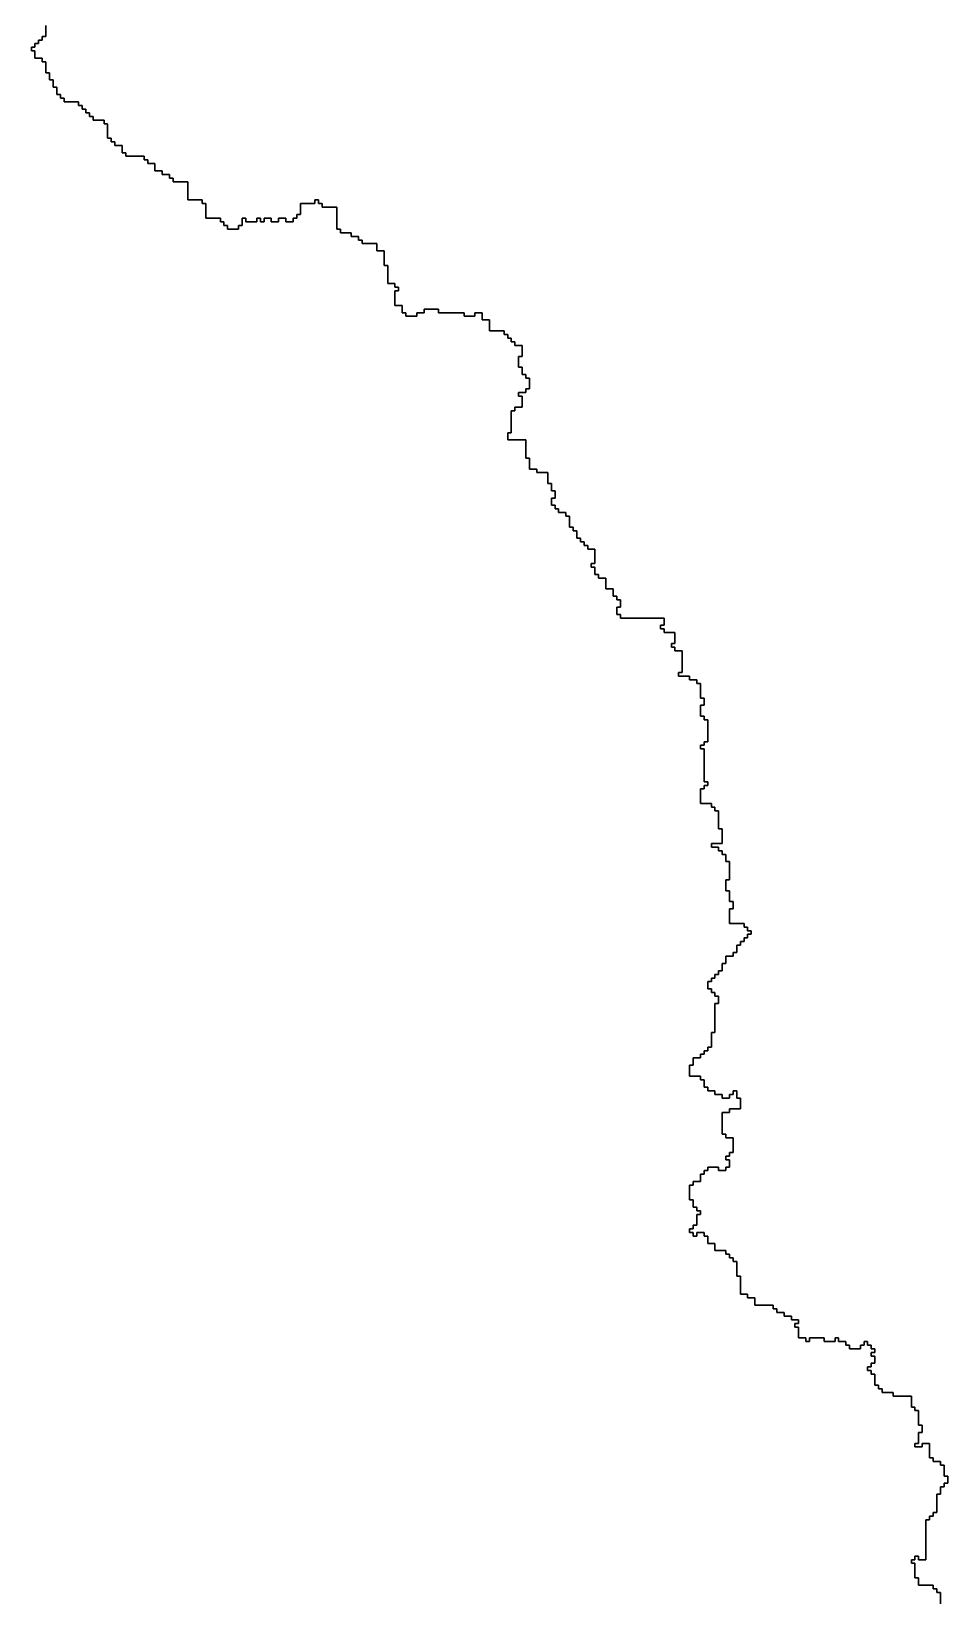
# Model space of a CAD drawing. Header units: inches. Extents: x -98695 to 376223, y 1122520 to 1501782.
# Drawn here: x 48044 to 55817, y 1367261 to 1380535 of the extents above; entities that cross this region are included whole.
import ezdxf

# ---------------------------------------------------------------- set-up
doc = ezdxf.new("R2010")
doc.units = ezdxf.units.IN
doc.header["$MEASUREMENT"] = 0
doc.layers.add('subs1', color=7, linetype='Continuous', true_color=0xc8dcf7)

msp = doc.modelspace()

# ---------------------------------------------------------------- linework, layer by layer
at = {"layer": 'subs1'}
msp.add_lwpolyline([(48167, 1380584), (48167, 1380492), (48136, 1380492), (48136, 1380461), (48105, 1380461), (48105, 1380430), (48074, 1380430), (48074, 1380399), (48044, 1380399), (48044, 1380368), (48074, 1380368), (48074, 1380307), (48136, 1380307), (48136, 1380276), (48167, 1380276), (48167, 1380183), (48198, 1380183), (48198, 1380122), (48229, 1380122), (48229, 1380060), (48260, 1380060), (48260, 1379998), (48290, 1379998), (48290, 1379967), (48321, 1379967), (48321, 1379937), (48445, 1379937), (48445, 1379906), (48475, 1379906), (48475, 1379875), (48506, 1379875), (48506, 1379844), (48537, 1379844), (48537, 1379813), (48568, 1379813), (48568, 1379782), (48661, 1379782), (48661, 1379751), (48691, 1379751), (48691, 1379628), (48722, 1379628), (48722, 1379597), (48753, 1379597), (48753, 1379566), (48815, 1379566), (48815, 1379505), (48846, 1379505), (48846, 1379474), (49000, 1379474), (49000, 1379443), (49031, 1379443), (49031, 1379412), (49092, 1379412), (49092, 1379350), (49154, 1379350), (49154, 1379320), (49216, 1379320), (49216, 1379289), (49247, 1379289), (49247, 1379258), (49370, 1379258), (49370, 1379104), (49493, 1379104), (49493, 1379073), (49524, 1379073), (49524, 1378949), (49648, 1378949), (49648, 1378919), (49678, 1378919), (49678, 1378888), (49709, 1378888), (49709, 1378857), (49802, 1378857), (49802, 1378888), (49833, 1378888), (49833, 1378949), (49864, 1378949), (49864, 1378919), (49956, 1378919), (49956, 1378949), (49987, 1378949), (49987, 1378919), (50018, 1378919), (50018, 1378949), (50079, 1378949), (50079, 1378919), (50141, 1378919), (50141, 1378949), (50203, 1378949), (50203, 1378919), (50265, 1378919), (50265, 1378949), (50295, 1378949), (50295, 1378980), (50326, 1378980), (50326, 1379073), (50450, 1379073), (50450, 1379104), (50480, 1379104), (50480, 1379073), (50511, 1379073), (50511, 1379042), (50635, 1379042), (50635, 1378857), (50666, 1378857), (50666, 1378826), (50758, 1378826), (50758, 1378795), (50820, 1378795), (50820, 1378764), (50851, 1378764), (50851, 1378733), (50974, 1378733), (50974, 1378672), (51036, 1378672), (51036, 1378548), (51067, 1378548), (51067, 1378394), (51128, 1378394), (51128, 1378363), (51159, 1378363), (51159, 1378332), (51128, 1378332), (51128, 1378209), (51190, 1378209), (51190, 1378147), (51221, 1378147), (51221, 1378117), (51313, 1378117), (51313, 1378147), (51375, 1378147), (51375, 1378178), (51498, 1378178), (51498, 1378147), (51714, 1378147), (51714, 1378117), (51807, 1378117), (51807, 1378147), (51869, 1378147), (51869, 1378086), (51930, 1378086), (51930, 1377993), (52054, 1377993), (52054, 1377962), (52085, 1377962), (52085, 1377931), (52115, 1377931), (52115, 1377901), (52146, 1377901), (52146, 1377870), (52208, 1377870), (52208, 1377777), (52177, 1377777), (52177, 1377685), (52208, 1377685), (52208, 1377623), (52239, 1377623), (52239, 1377592), (52270, 1377592), (52270, 1377500), (52239, 1377500), (52239, 1377469), (52177, 1377469), (52177, 1377438), (52208, 1377438), (52208, 1377345), (52146, 1377345), (52146, 1377315), (52115, 1377315), (52115, 1377129), (52085, 1377129), (52085, 1377068), (52239, 1377068), (52239, 1376914), (52270, 1376914), (52270, 1376821), (52331, 1376821), (52331, 1376790), (52424, 1376790), (52424, 1376698), (52455, 1376698), (52455, 1376636), (52486, 1376636), (52486, 1376574), (52455, 1376574), (52455, 1376513), (52486, 1376513), (52486, 1376482), (52516, 1376482), (52516, 1376451), (52578, 1376451), (52578, 1376420), (52609, 1376420), (52609, 1376327), (52640, 1376327), (52640, 1376297), (52671, 1376297), (52671, 1376235), (52701, 1376235), (52701, 1376204), (52732, 1376204), (52732, 1376173), (52763, 1376173), (52763, 1376142), (52825, 1376142), (52825, 1376019), (52794, 1376019), (52794, 1375988), (52825, 1375988), (52825, 1375926), (52856, 1375926), (52856, 1375896), (52917, 1375896), (52917, 1375803), (52979, 1375803), (52979, 1375741), (53010, 1375741), (53010, 1375710), (53041, 1375710), (53041, 1375649), (53010, 1375649), (53010, 1375587), (53041, 1375587), (53041, 1375556), (53411, 1375556), (53411, 1375495), (53380, 1375495), (53380, 1375464), (53411, 1375464), (53411, 1375433), (53503, 1375433), (53503, 1375340), (53473, 1375340), (53473, 1375309), (53503, 1375309), (53503, 1375279), (53565, 1375279), (53565, 1375094), (53534, 1375094), (53534, 1375063), (53627, 1375063), (53627, 1375032), (53689, 1375032), (53689, 1375001), (53719, 1375001), (53719, 1374878), (53750, 1374878), (53750, 1374816), (53719, 1374816), (53719, 1374723), (53750, 1374723), (53750, 1374693), (53781, 1374693), (53781, 1374507), (53750, 1374507), (53750, 1374477), (53719, 1374477), (53719, 1374446), (53750, 1374446), (53750, 1374168), (53781, 1374168), (53781, 1374137), (53750, 1374137), (53750, 1374106), (53719, 1374106), (53719, 1373983), (53812, 1373983), (53812, 1373952), (53843, 1373952), (53843, 1373921), (53874, 1373921), (53874, 1373767), (53904, 1373767), (53904, 1373644), (53812, 1373644), (53812, 1373613), (53874, 1373613), (53874, 1373582), (53904, 1373582), (53904, 1373551), (53935, 1373551), (53935, 1373490), (53966, 1373490), (53966, 1373335), (53935, 1373335), (53935, 1373243), (53966, 1373243), (53966, 1373150), (53997, 1373150), (53997, 1373089), (53966, 1373089), (53966, 1372965), (54090, 1372965), (54090, 1372934), (54120, 1372934), (54120, 1372903), (54151, 1372903), (54151, 1372873), (54120, 1372873), (54120, 1372842), (54090, 1372842), (54090, 1372811), (54059, 1372811), (54059, 1372780), (54028, 1372780), (54028, 1372718), (53997, 1372718), (53997, 1372688), (53935, 1372688), (53935, 1372626), (53904, 1372626), (53904, 1372564), (53874, 1372564), (53874, 1372533), (53843, 1372533), (53843, 1372502), (53812, 1372502), (53812, 1372472), (53781, 1372472), (53781, 1372410), (53812, 1372410), (53812, 1372379), (53843, 1372379), (53843, 1372348), (53874, 1372348), (53874, 1372286), (53843, 1372286), (53843, 1372040), (53812, 1372040), (53812, 1371916), (53781, 1371916), (53781, 1371885), (53750, 1371885), (53750, 1371855), (53719, 1371855), (53719, 1371824), (53658, 1371824), (53658, 1371762), (53627, 1371762), (53627, 1371670), (53719, 1371670), (53719, 1371639), (53750, 1371639), (53750, 1371577), (53781, 1371577), (53781, 1371546), (53843, 1371546), (53843, 1371515), (53904, 1371515), (53904, 1371484), (53966, 1371484), (53966, 1371515), (53997, 1371515), (53997, 1371546), (54028, 1371546), (54028, 1371484), (54059, 1371484), (54059, 1371392), (53966, 1371392), (53966, 1371361), (53904, 1371361), (53904, 1371176), (53935, 1371176), (53935, 1371145), (53997, 1371145), (53997, 1371022), (53966, 1371022), (53966, 1370991), (53935, 1370991), (53935, 1370960), (53966, 1370960), (53966, 1370898), (53935, 1370898), (53935, 1370868), (53874, 1370868), (53874, 1370898), (53781, 1370898), (53781, 1370868), (53750, 1370868), (53750, 1370837), (53719, 1370837), (53719, 1370775), (53658, 1370775), (53658, 1370744), (53627, 1370744), (53627, 1370621), (53658, 1370621), (53658, 1370559), (53689, 1370559), (53689, 1370528), (53719, 1370528), (53719, 1370497), (53689, 1370497), (53689, 1370405), (53658, 1370405), (53658, 1370374), (53627, 1370374), (53627, 1370343), (53658, 1370343), (53658, 1370312), (53689, 1370312), (53689, 1370343), (53750, 1370343), (53750, 1370312), (53781, 1370312), (53781, 1370251), (53843, 1370251), (53843, 1370189), (53935, 1370189), (53935, 1370158), (53966, 1370158), (53966, 1370127), (53997, 1370127), (53997, 1370096), (54028, 1370096), (54028, 1369973), (54059, 1369973), (54059, 1369819), (54120, 1369819), (54120, 1369788), (54182, 1369788), (54182, 1369726), (54336, 1369726), (54336, 1369695), (54367, 1369695), (54367, 1369665), (54429, 1369665), (54429, 1369634), (54491, 1369634), (54491, 1369603), (54552, 1369603), (54552, 1369572), (54521, 1369572), (54521, 1369541), (54552, 1369541), (54552, 1369449), (54614, 1369449), (54614, 1369418), (54645, 1369418), (54645, 1369449), (54768, 1369449), (54768, 1369418), (54861, 1369418), (54861, 1369449), (54892, 1369449), (54892, 1369418), (54953, 1369418), (54953, 1369387), (54984, 1369387), (54984, 1369356), (55077, 1369356), (55077, 1369387), (55108, 1369387), (55108, 1369418), (55138, 1369418), (55138, 1369387), (55169, 1369387), (55169, 1369356), (55200, 1369356), (55200, 1369325), (55169, 1369325), (55169, 1369294), (55200, 1369294), (55200, 1369233), (55169, 1369233), (55169, 1369202), (55138, 1369202), (55138, 1369171), (55169, 1369171), (55169, 1369140), (55200, 1369140), (55200, 1369048), (55231, 1369048), (55231, 1369017), (55262, 1369017), (55262, 1368986), (55354, 1368986), (55354, 1368955), (55509, 1368955), (55509, 1368862), (55539, 1368862), (55539, 1368832), (55570, 1368832), (55570, 1368708), (55601, 1368708), (55601, 1368647), (55570, 1368647), (55570, 1368554), (55539, 1368554), (55539, 1368523), (55601, 1368523), (55601, 1368554), (55663, 1368554), (55663, 1368431), (55694, 1368431), (55694, 1368400), (55755, 1368400), (55755, 1368369), (55786, 1368369), (55786, 1368276), (55817, 1368276), (55817, 1368215), (55786, 1368215), (55786, 1368184), (55755, 1368184), (55755, 1368122), (55724, 1368122), (55724, 1367968), (55694, 1367968), (55694, 1367937), (55663, 1367937), (55663, 1367906), (55632, 1367906), (55632, 1367567), (55570, 1367567), (55570, 1367598), (55539, 1367598), (55539, 1367567), (55509, 1367567), (55509, 1367536), (55539, 1367536), (55539, 1367413), (55570, 1367413), (55570, 1367351), (55694, 1367351), (55694, 1367320), (55724, 1367320), (55724, 1367289), (55755, 1367289), (55755, 1367166)], dxfattribs=at)
msp.add_polyline3d([(55755, 1367166, 0), (55755, 1367289, 0), (55724, 1367289, 0), (55724, 1367320, 0), (55694, 1367320, 0), (55694, 1367351, 0), (55570, 1367351, 0), (55570, 1367413, 0), (55539, 1367413, 0), (55539, 1367536, 0), (55509, 1367536, 0), (55509, 1367567, 0), (55539, 1367567, 0), (55539, 1367598, 0), (55570, 1367598, 0), (55570, 1367567, 0), (55632, 1367567, 0), (55632, 1367906, 0), (55663, 1367906, 0), (55663, 1367937, 0), (55694, 1367937, 0), (55694, 1367968, 0), (55724, 1367968, 0), (55724, 1368122, 0), (55755, 1368122, 0), (55755, 1368184, 0), (55786, 1368184, 0), (55786, 1368215, 0), (55817, 1368215, 0), (55817, 1368276, 0), (55786, 1368276, 0), (55786, 1368369, 0), (55755, 1368369, 0), (55755, 1368400, 0), (55694, 1368400, 0), (55694, 1368431, 0), (55663, 1368431, 0), (55663, 1368554, 0), (55601, 1368554, 0), (55601, 1368523, 0), (55539, 1368523, 0), (55539, 1368554, 0), (55570, 1368554, 0), (55570, 1368647, 0), (55601, 1368647, 0), (55601, 1368708, 0), (55570, 1368708, 0), (55570, 1368832, 0), (55539, 1368832, 0), (55539, 1368862, 0), (55509, 1368862, 0), (55509, 1368955, 0), (55354, 1368955, 0), (55354, 1368986, 0), (55262, 1368986, 0), (55262, 1369017, 0), (55231, 1369017, 0), (55231, 1369048, 0), (55200, 1369048, 0), (55200, 1369140, 0), (55169, 1369140, 0), (55169, 1369171, 0), (55138, 1369171, 0), (55138, 1369202, 0), (55169, 1369202, 0), (55169, 1369233, 0), (55200, 1369233, 0), (55200, 1369294, 0), (55169, 1369294, 0), (55169, 1369325, 0), (55200, 1369325, 0), (55200, 1369356, 0), (55169, 1369356, 0), (55169, 1369387, 0), (55138, 1369387, 0), (55138, 1369418, 0), (55108, 1369418, 0), (55108, 1369387, 0), (55077, 1369387, 0), (55077, 1369356, 0), (54984, 1369356, 0), (54984, 1369387, 0), (54953, 1369387, 0), (54953, 1369418, 0), (54892, 1369418, 0), (54892, 1369449, 0), (54861, 1369449, 0), (54861, 1369418, 0), (54768, 1369418, 0), (54768, 1369449, 0), (54645, 1369449, 0), (54645, 1369418, 0), (54614, 1369418, 0), (54614, 1369449, 0), (54552, 1369449, 0), (54552, 1369541, 0), (54521, 1369541, 0), (54521, 1369572, 0), (54552, 1369572, 0), (54552, 1369603, 0), (54491, 1369603, 0), (54491, 1369634, 0), (54429, 1369634, 0), (54429, 1369665, 0), (54367, 1369665, 0), (54367, 1369695, 0), (54336, 1369695, 0), (54336, 1369726, 0), (54182, 1369726, 0), (54182, 1369788, 0), (54120, 1369788, 0), (54120, 1369819, 0), (54059, 1369819, 0), (54059, 1369973, 0), (54028, 1369973, 0), (54028, 1370096, 0), (53997, 1370096, 0), (53997, 1370127, 0), (53966, 1370127, 0), (53966, 1370158, 0), (53935, 1370158, 0), (53935, 1370189, 0), (53843, 1370189, 0), (53843, 1370251, 0), (53781, 1370251, 0), (53781, 1370312, 0), (53750, 1370312, 0), (53750, 1370343, 0), (53689, 1370343, 0), (53689, 1370312, 0), (53658, 1370312, 0), (53658, 1370343, 0), (53627, 1370343, 0), (53627, 1370374, 0), (53658, 1370374, 0), (53658, 1370405, 0), (53689, 1370405, 0), (53689, 1370497, 0), (53719, 1370497, 0), (53719, 1370528, 0), (53689, 1370528, 0), (53689, 1370559, 0), (53658, 1370559, 0), (53658, 1370621, 0), (53627, 1370621, 0), (53627, 1370744, 0), (53658, 1370744, 0), (53658, 1370775, 0), (53719, 1370775, 0), (53719, 1370837, 0), (53750, 1370837, 0), (53750, 1370868, 0), (53781, 1370868, 0), (53781, 1370898, 0), (53874, 1370898, 0), (53874, 1370868, 0), (53935, 1370868, 0), (53935, 1370898, 0), (53966, 1370898, 0), (53966, 1370960, 0), (53935, 1370960, 0), (53935, 1370991, 0), (53966, 1370991, 0), (53966, 1371022, 0), (53997, 1371022, 0), (53997, 1371145, 0), (53935, 1371145, 0), (53935, 1371176, 0), (53904, 1371176, 0), (53904, 1371361, 0), (53966, 1371361, 0), (53966, 1371392, 0), (54059, 1371392, 0), (54059, 1371484, 0), (54028, 1371484, 0), (54028, 1371546, 0), (53997, 1371546, 0), (53997, 1371515, 0), (53966, 1371515, 0), (53966, 1371484, 0), (53904, 1371484, 0), (53904, 1371515, 0), (53843, 1371515, 0), (53843, 1371546, 0), (53781, 1371546, 0), (53781, 1371577, 0), (53750, 1371577, 0), (53750, 1371639, 0), (53719, 1371639, 0), (53719, 1371670, 0), (53627, 1371670, 0), (53627, 1371762, 0), (53658, 1371762, 0), (53658, 1371824, 0), (53719, 1371824, 0), (53719, 1371855, 0), (53750, 1371855, 0), (53750, 1371885, 0), (53781, 1371885, 0), (53781, 1371916, 0), (53812, 1371916, 0), (53812, 1372040, 0), (53843, 1372040, 0), (53843, 1372286, 0), (53874, 1372286, 0), (53874, 1372348, 0), (53843, 1372348, 0), (53843, 1372379, 0), (53812, 1372379, 0), (53812, 1372410, 0), (53781, 1372410, 0), (53781, 1372472, 0), (53812, 1372472, 0), (53812, 1372502, 0), (53843, 1372502, 0), (53843, 1372533, 0), (53874, 1372533, 0), (53874, 1372564, 0), (53904, 1372564, 0), (53904, 1372626, 0), (53935, 1372626, 0), (53935, 1372688, 0), (53997, 1372688, 0), (53997, 1372718, 0), (54028, 1372718, 0), (54028, 1372780, 0), (54059, 1372780, 0), (54059, 1372811, 0), (54090, 1372811, 0), (54090, 1372842, 0), (54120, 1372842, 0), (54120, 1372873, 0), (54151, 1372873, 0), (54151, 1372903, 0), (54120, 1372903, 0), (54120, 1372934, 0), (54090, 1372934, 0), (54090, 1372965, 0), (53966, 1372965, 0), (53966, 1373089, 0), (53997, 1373089, 0), (53997, 1373150, 0), (53966, 1373150, 0), (53966, 1373243, 0), (53935, 1373243, 0), (53935, 1373335, 0), (53966, 1373335, 0), (53966, 1373490, 0), (53935, 1373490, 0), (53935, 1373551, 0), (53904, 1373551, 0), (53904, 1373582, 0), (53874, 1373582, 0), (53874, 1373613, 0), (53812, 1373613, 0), (53812, 1373644, 0), (53904, 1373644, 0), (53904, 1373767, 0), (53874, 1373767, 0), (53874, 1373921, 0), (53843, 1373921, 0), (53843, 1373952, 0), (53812, 1373952, 0), (53812, 1373983, 0), (53719, 1373983, 0), (53719, 1374106, 0), (53750, 1374106, 0), (53750, 1374137, 0), (53781, 1374137, 0), (53781, 1374168, 0), (53750, 1374168, 0), (53750, 1374446, 0), (53719, 1374446, 0), (53719, 1374477, 0), (53750, 1374477, 0), (53750, 1374507, 0), (53781, 1374507, 0), (53781, 1374693, 0), (53750, 1374693, 0), (53750, 1374723, 0), (53719, 1374723, 0), (53719, 1374816, 0), (53750, 1374816, 0), (53750, 1374878, 0), (53719, 1374878, 0), (53719, 1375001, 0), (53689, 1375001, 0), (53689, 1375032, 0), (53627, 1375032, 0), (53627, 1375063, 0), (53534, 1375063, 0), (53534, 1375094, 0), (53565, 1375094, 0), (53565, 1375279, 0), (53503, 1375279, 0), (53503, 1375309, 0), (53473, 1375309, 0), (53473, 1375340, 0), (53503, 1375340, 0), (53503, 1375433, 0), (53411, 1375433, 0), (53411, 1375464, 0), (53380, 1375464, 0), (53380, 1375495, 0), (53411, 1375495, 0), (53411, 1375556, 0), (53041, 1375556, 0), (53041, 1375587, 0), (53010, 1375587, 0), (53010, 1375649, 0), (53041, 1375649, 0), (53041, 1375710, 0), (53010, 1375710, 0), (53010, 1375741, 0), (52979, 1375741, 0), (52979, 1375803, 0), (52917, 1375803, 0), (52917, 1375896, 0), (52856, 1375896, 0), (52856, 1375926, 0), (52825, 1375926, 0), (52825, 1375988, 0), (52794, 1375988, 0), (52794, 1376019, 0), (52825, 1376019, 0), (52825, 1376142, 0), (52763, 1376142, 0), (52763, 1376173, 0), (52732, 1376173, 0), (52732, 1376204, 0), (52701, 1376204, 0), (52701, 1376235, 0), (52671, 1376235, 0), (52671, 1376297, 0), (52640, 1376297, 0), (52640, 1376327, 0), (52609, 1376327, 0), (52609, 1376420, 0), (52578, 1376420, 0), (52578, 1376451, 0), (52516, 1376451, 0), (52516, 1376482, 0), (52486, 1376482, 0), (52486, 1376513, 0), (52455, 1376513, 0), (52455, 1376574, 0), (52486, 1376574, 0), (52486, 1376636, 0), (52455, 1376636, 0), (52455, 1376698, 0), (52424, 1376698, 0), (52424, 1376790, 0), (52331, 1376790, 0), (52331, 1376821, 0), (52270, 1376821, 0), (52270, 1376914, 0), (52239, 1376914, 0), (52239, 1377068, 0), (52085, 1377068, 0), (52085, 1377129, 0), (52115, 1377129, 0), (52115, 1377315, 0), (52146, 1377315, 0), (52146, 1377345, 0), (52208, 1377345, 0), (52208, 1377438, 0), (52177, 1377438, 0), (52177, 1377469, 0), (52239, 1377469, 0), (52239, 1377500, 0), (52270, 1377500, 0), (52270, 1377592, 0), (52239, 1377592, 0), (52239, 1377623, 0), (52208, 1377623, 0), (52208, 1377685, 0), (52177, 1377685, 0), (52177, 1377777, 0), (52208, 1377777, 0), (52208, 1377870, 0), (52146, 1377870, 0), (52146, 1377901, 0), (52115, 1377901, 0), (52115, 1377931, 0), (52085, 1377931, 0), (52085, 1377962, 0), (52054, 1377962, 0), (52054, 1377993, 0), (51930, 1377993, 0), (51930, 1378086, 0), (51869, 1378086, 0), (51869, 1378147, 0), (51807, 1378147, 0), (51807, 1378117, 0), (51714, 1378117, 0), (51714, 1378147, 0), (51498, 1378147, 0), (51498, 1378178, 0), (51375, 1378178, 0), (51375, 1378147, 0), (51313, 1378147, 0), (51313, 1378117, 0), (51221, 1378117, 0), (51221, 1378147, 0), (51190, 1378147, 0), (51190, 1378209, 0), (51128, 1378209, 0), (51128, 1378332, 0), (51159, 1378332, 0), (51159, 1378363, 0), (51128, 1378363, 0), (51128, 1378394, 0), (51067, 1378394, 0), (51067, 1378548, 0), (51036, 1378548, 0), (51036, 1378672, 0), (50974, 1378672, 0), (50974, 1378733, 0), (50851, 1378733, 0), (50851, 1378764, 0), (50820, 1378764, 0), (50820, 1378795, 0), (50758, 1378795, 0), (50758, 1378826, 0), (50666, 1378826, 0), (50666, 1378857, 0), (50635, 1378857, 0), (50635, 1379042, 0), (50511, 1379042, 0), (50511, 1379073, 0), (50480, 1379073, 0), (50480, 1379104, 0), (50450, 1379104, 0), (50450, 1379073, 0), (50326, 1379073, 0), (50326, 1378980, 0), (50295, 1378980, 0), (50295, 1378949, 0), (50265, 1378949, 0), (50265, 1378919, 0), (50203, 1378919, 0), (50203, 1378949, 0), (50141, 1378949, 0), (50141, 1378919, 0), (50079, 1378919, 0), (50079, 1378949, 0), (50018, 1378949, 0), (50018, 1378919, 0), (49987, 1378919, 0), (49987, 1378949, 0), (49956, 1378949, 0), (49956, 1378919, 0), (49864, 1378919, 0), (49864, 1378949, 0), (49833, 1378949, 0), (49833, 1378888, 0), (49802, 1378888, 0), (49802, 1378857, 0), (49709, 1378857, 0), (49709, 1378888, 0), (49678, 1378888, 0), (49678, 1378919, 0), (49648, 1378919, 0), (49648, 1378949, 0), (49524, 1378949, 0), (49524, 1379073, 0), (49493, 1379073, 0), (49493, 1379104, 0), (49370, 1379104, 0), (49370, 1379258, 0), (49247, 1379258, 0), (49247, 1379289, 0), (49216, 1379289, 0), (49216, 1379320, 0), (49154, 1379320, 0), (49154, 1379350, 0), (49092, 1379350, 0), (49092, 1379412, 0), (49031, 1379412, 0), (49031, 1379443, 0), (49000, 1379443, 0), (49000, 1379474, 0), (48846, 1379474, 0), (48846, 1379505, 0), (48815, 1379505, 0), (48815, 1379566, 0), (48753, 1379566, 0), (48753, 1379597, 0), (48722, 1379597, 0), (48722, 1379628, 0), (48691, 1379628, 0), (48691, 1379751, 0), (48661, 1379751, 0), (48661, 1379782, 0), (48568, 1379782, 0), (48568, 1379813, 0), (48537, 1379813, 0), (48537, 1379844, 0), (48506, 1379844, 0), (48506, 1379875, 0), (48475, 1379875, 0), (48475, 1379906, 0), (48445, 1379906, 0), (48445, 1379937, 0), (48321, 1379937, 0), (48321, 1379967, 0), (48290, 1379967, 0), (48290, 1379998, 0), (48260, 1379998, 0), (48260, 1380060, 0), (48229, 1380060, 0), (48229, 1380122, 0), (48198, 1380122, 0), (48198, 1380183, 0), (48167, 1380183, 0), (48167, 1380276, 0), (48136, 1380276, 0), (48136, 1380307, 0), (48074, 1380307, 0), (48074, 1380368, 0), (48044, 1380368, 0), (48044, 1380399, 0), (48074, 1380399, 0), (48074, 1380430, 0), (48105, 1380430, 0), (48105, 1380461, 0), (48136, 1380461, 0), (48136, 1380492, 0), (48167, 1380492, 0), (48167, 1380584, 0)], dxfattribs=at)

doc.saveas('drawing.dxf')
